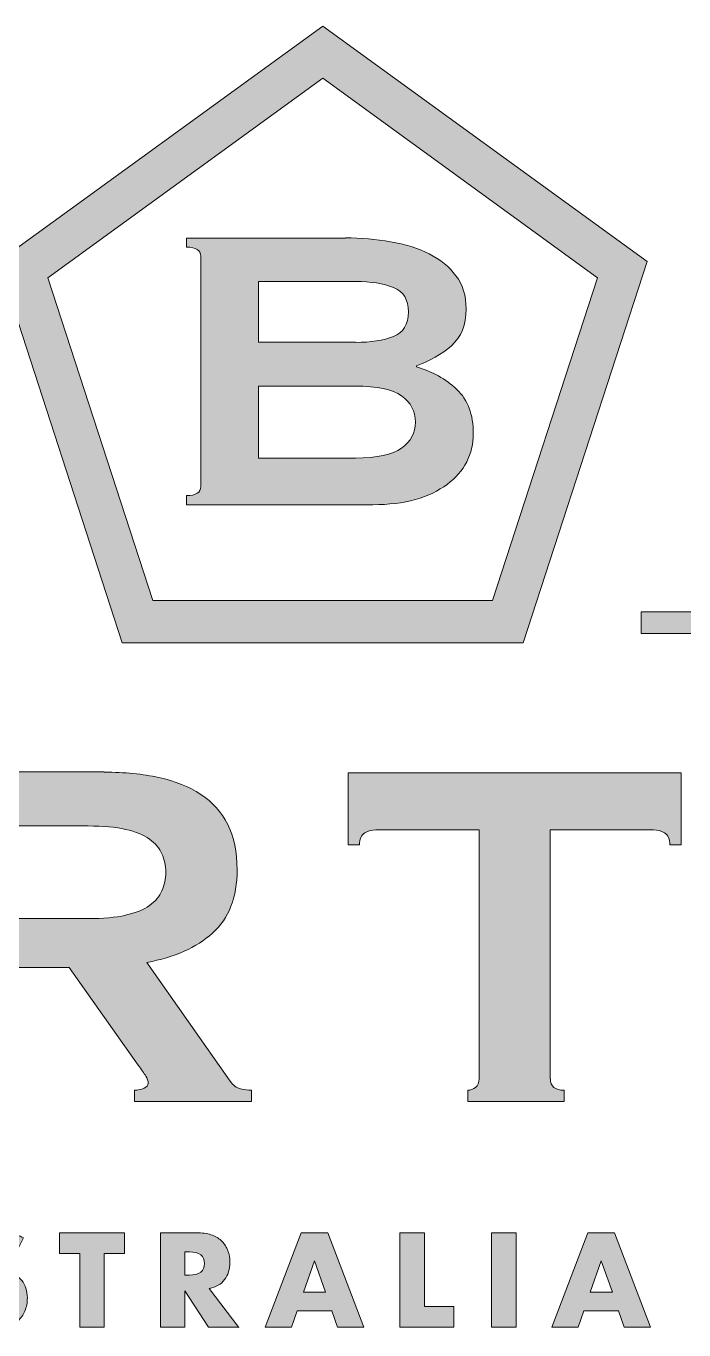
# Model space of a CAD drawing. Header units: millimetres. Extents: x 2 to 122, y 2 to 59.
# Drawn here: x 48.7 to 77.7, y 1.9 to 59.3 of the extents above; entities that cross this region are included whole.
import ezdxf

# ---------------------------------------------------------------- set-up
doc = ezdxf.new("R2010")
doc.units = ezdxf.units.MM
doc.header["$MEASUREMENT"] = 0
doc.layers.add('Layer 1', color=7, linetype='Continuous', lineweight=0)

# ---------------------------------------------------------------- blocks, each defined once
blk = doc.blocks.new('Block_0')
at = {"layer": 'Layer 1', "true_color": 0x231f20, "transparency": 33554687}
h = blk.add_hatch(color=250, dxfattribs=at)
h.dxf.hatch_style = 2
edge = h.paths.add_edge_path()
edge.add_spline(control_points=[(51.456, 20.045), (52.116, 20.045), (52.67, 20.094), (53.111, 20.197), (53.552, 20.299), (53.901, 20.44), (54.158, 20.623), (54.416, 20.807), (54.599, 21.022), (54.709, 21.273), (54.818, 21.523), (54.875, 21.791), (54.875, 22.087), (54.875, 22.384), (54.822, 22.652), (54.709, 22.899), (54.599, 23.146), (54.416, 23.364), (54.158, 23.548), (53.901, 23.731), (53.552, 23.872), (53.111, 23.975), (52.67, 24.077), (52.119, 24.126), (51.456, 24.126), (51.456, 24.126), (46.687, 24.126), (46.687, 24.126), (46.687, 24.126), (46.687, 20.048), (46.687, 20.048), (46.687, 20.048), (51.456, 20.048), (51.456, 20.048), (51.456, 20.048), (51.456, 20.045), (51.456, 20.045)], knot_values=[0, 0, 0, 0, 1, 1, 1, 2, 2, 2, 3, 3, 3, 4, 4, 4, 5, 5, 5, 6, 6, 6, 7, 7, 7, 8, 8, 8, 9, 9, 9, 10, 10, 10, 11, 11, 11, 12, 12, 12, 12], degree=3, periodic=0)
edge = h.paths.add_edge_path()
edge.add_spline(control_points=[(52.172, 26.494), (53.054, 26.494), (53.855, 26.416), (54.571, 26.261), (55.287, 26.106), (55.901, 25.855), (56.416, 25.516), (56.931, 25.178), (57.326, 24.737), (57.602, 24.194), (57.877, 23.65), (58.014, 22.983), (58.014, 22.197), (58.014, 20.983), (57.654, 20.055), (56.938, 19.413), (56.222, 18.771), (55.259, 18.337), (54.046, 18.119), (54.046, 18.119), (57.711, 12.883), (57.711, 12.883), (57.838, 12.7), (57.99, 12.591), (58.166, 12.552), (58.339, 12.517), (58.501, 12.495), (58.649, 12.495), (58.649, 12.495), (58.649, 11.998), (58.649, 11.998), (58.649, 11.998), (53.495, 11.998), (53.495, 11.998), (53.495, 11.998), (53.495, 12.495), (53.495, 12.495), (53.661, 12.495), (53.802, 12.524), (53.922, 12.577), (54.042, 12.629), (54.102, 12.704), (54.102, 12.799), (54.102, 12.894), (54.067, 12.996), (53.993, 13.116), (53.919, 13.236), (53.809, 13.395), (53.661, 13.6), (53.661, 13.6), (50.631, 17.9), (50.631, 17.9), (50.631, 17.9), (46.69, 17.9), (46.69, 17.9), (46.69, 17.9), (46.69, 12.993), (46.69, 12.993), (46.69, 12.827), (46.75, 12.704), (46.87, 12.622), (46.99, 12.541), (47.205, 12.499), (47.516, 12.499), (47.516, 12.499), (47.516, 12.001), (47.516, 12.001), (47.516, 12.001), (42.746, 12.001), (42.746, 12.001), (42.746, 12.001), (42.746, 12.499), (42.746, 12.499), (43.279, 12.499), (43.547, 12.665), (43.547, 12.996), (43.547, 12.996), (43.547, 25.509), (43.547, 25.509), (43.547, 25.841), (43.279, 26.007), (42.746, 26.007), (42.746, 26.007), (42.746, 26.504), (42.746, 26.504), (42.746, 26.504), (52.172, 26.504), (52.172, 26.504), (52.172, 26.504), (52.172, 26.494), (52.172, 26.494), (52.172, 26.494), (52.172, 26.494), (52.172, 26.494)], knot_values=[0, 0, 0, 0, 1, 1, 1, 2, 2, 2, 3, 3, 3, 4, 4, 4, 5, 5, 5, 6, 6, 6, 7, 7, 7, 8, 8, 8, 9, 9, 9, 10, 10, 10, 11, 11, 11, 12, 12, 12, 13, 13, 13, 14, 14, 14, 15, 15, 15, 16, 16, 16, 17, 17, 17, 18, 18, 18, 19, 19, 19, 20, 20, 20, 21, 21, 21, 22, 22, 22, 23, 23, 23, 24, 24, 24, 25, 25, 25, 26, 26, 26, 27, 27, 27, 28, 28, 28, 29, 29, 29, 30, 30, 30, 31, 31, 31, 31], degree=3, periodic=0)
h = blk.add_hatch(color=250, dxfattribs=at)
h.dxf.hatch_style = 2
edge = h.paths.add_edge_path()
edge.add_spline(control_points=[(71.797, 12.989), (71.797, 12.658), (71.998, 12.492), (72.404, 12.492), (72.404, 12.492), (72.404, 11.994), (72.404, 11.994), (72.404, 11.994), (68.16, 11.994), (68.16, 11.994), (68.16, 11.994), (68.16, 12.492), (68.16, 12.492), (68.287, 12.492), (68.404, 12.534), (68.506, 12.615), (68.605, 12.696), (68.658, 12.823), (68.658, 12.986), (68.658, 12.986), (68.658, 23.954), (68.658, 23.954), (68.658, 23.954), (64.11, 23.954), (64.11, 23.954), (63.944, 23.954), (63.782, 23.908), (63.627, 23.816), (63.472, 23.724), (63.391, 23.548), (63.391, 23.294), (63.391, 23.294), (62.893, 23.294), (62.893, 23.294), (62.893, 23.294), (62.893, 26.472), (62.893, 26.472), (62.893, 26.472), (77.555, 26.472), (77.555, 26.472), (77.555, 26.472), (77.555, 23.294), (77.555, 23.294), (77.555, 23.294), (77.057, 23.294), (77.057, 23.294), (77.057, 23.551), (76.98, 23.724), (76.821, 23.816), (76.666, 23.908), (76.503, 23.954), (76.338, 23.954), (76.338, 23.954), (71.79, 23.954), (71.79, 23.954), (71.79, 23.954), (71.79, 12.986), (71.79, 12.986), (71.79, 12.986), (71.797, 12.986), (71.797, 12.986), (71.797, 12.986), (71.797, 12.989), (71.797, 12.989)], knot_values=[0, 0, 0, 0, 1, 1, 1, 2, 2, 2, 3, 3, 3, 4, 4, 4, 5, 5, 5, 6, 6, 6, 7, 7, 7, 8, 8, 8, 9, 9, 9, 10, 10, 10, 11, 11, 11, 12, 12, 12, 13, 13, 13, 14, 14, 14, 15, 15, 15, 16, 16, 16, 17, 17, 17, 18, 18, 18, 19, 19, 19, 20, 20, 20, 21, 21, 21, 21], degree=3, periodic=0)
at = {"layer": 'Layer 1'}
for points, knots in [([(52.172, 26.494), (53.054, 26.494), (53.855, 26.416), (54.571, 26.261), (55.287, 26.106), (55.901, 25.855), (56.416, 25.516), (56.931, 25.178), (57.326, 24.737), (57.602, 24.194), (57.877, 23.65), (58.014, 22.983), (58.014, 22.197), (58.014, 20.983), (57.654, 20.055), (56.938, 19.413), (56.222, 18.771), (55.259, 18.337), (54.046, 18.119), (54.046, 18.119), (57.711, 12.883), (57.711, 12.883), (57.838, 12.7), (57.99, 12.591), (58.166, 12.552), (58.339, 12.517), (58.501, 12.495), (58.649, 12.495), (58.649, 12.495), (58.649, 11.998), (58.649, 11.998), (58.649, 11.998), (53.495, 11.998), (53.495, 11.998), (53.495, 11.998), (53.495, 12.495), (53.495, 12.495), (53.661, 12.495), (53.802, 12.524), (53.922, 12.577), (54.042, 12.629), (54.102, 12.704), (54.102, 12.799), (54.102, 12.894), (54.067, 12.996), (53.993, 13.116), (53.919, 13.236), (53.809, 13.395), (53.661, 13.6), (53.661, 13.6), (50.631, 17.9), (50.631, 17.9), (50.631, 17.9), (46.69, 17.9), (46.69, 17.9), (46.69, 17.9), (46.69, 12.993), (46.69, 12.993), (46.69, 12.827), (46.75, 12.704), (46.87, 12.622), (46.99, 12.541), (47.205, 12.499), (47.516, 12.499), (47.516, 12.499), (47.516, 12.001), (47.516, 12.001), (47.516, 12.001), (42.746, 12.001), (42.746, 12.001), (42.746, 12.001), (42.746, 12.499), (42.746, 12.499), (43.279, 12.499), (43.547, 12.665), (43.547, 12.996), (43.547, 12.996), (43.547, 25.509), (43.547, 25.509), (43.547, 25.841), (43.279, 26.007), (42.746, 26.007), (42.746, 26.007), (42.746, 26.504), (42.746, 26.504), (42.746, 26.504), (52.172, 26.504), (52.172, 26.504), (52.172, 26.504), (52.172, 26.494), (52.172, 26.494), (52.172, 26.494), (52.172, 26.494), (52.172, 26.494)], [0, 0, 0, 0, 1, 1, 1, 2, 2, 2, 3, 3, 3, 4, 4, 4, 5, 5, 5, 6, 6, 6, 7, 7, 7, 8, 8, 8, 9, 9, 9, 10, 10, 10, 11, 11, 11, 12, 12, 12, 13, 13, 13, 14, 14, 14, 15, 15, 15, 16, 16, 16, 17, 17, 17, 18, 18, 18, 19, 19, 19, 20, 20, 20, 21, 21, 21, 22, 22, 22, 23, 23, 23, 24, 24, 24, 25, 25, 25, 26, 26, 26, 27, 27, 27, 28, 28, 28, 29, 29, 29, 30, 30, 30, 31, 31, 31, 31]), ([(71.797, 12.989), (71.797, 12.658), (71.998, 12.492), (72.404, 12.492), (72.404, 12.492), (72.404, 11.994), (72.404, 11.994), (72.404, 11.994), (68.16, 11.994), (68.16, 11.994), (68.16, 11.994), (68.16, 12.492), (68.16, 12.492), (68.287, 12.492), (68.404, 12.534), (68.506, 12.615), (68.605, 12.696), (68.658, 12.823), (68.658, 12.986), (68.658, 12.986), (68.658, 23.954), (68.658, 23.954), (68.658, 23.954), (64.11, 23.954), (64.11, 23.954), (63.944, 23.954), (63.782, 23.908), (63.627, 23.816), (63.472, 23.724), (63.391, 23.548), (63.391, 23.294), (63.391, 23.294), (62.893, 23.294), (62.893, 23.294), (62.893, 23.294), (62.893, 26.472), (62.893, 26.472), (62.893, 26.472), (77.555, 26.472), (77.555, 26.472), (77.555, 26.472), (77.555, 23.294), (77.555, 23.294), (77.555, 23.294), (77.057, 23.294), (77.057, 23.294), (77.057, 23.551), (76.98, 23.724), (76.821, 23.816), (76.666, 23.908), (76.503, 23.954), (76.338, 23.954), (76.338, 23.954), (71.79, 23.954), (71.79, 23.954), (71.79, 23.954), (71.79, 12.986), (71.79, 12.986), (71.79, 12.986), (71.797, 12.986), (71.797, 12.986), (71.797, 12.986), (71.797, 12.989), (71.797, 12.989)], [0, 0, 0, 0, 1, 1, 1, 2, 2, 2, 3, 3, 3, 4, 4, 4, 5, 5, 5, 6, 6, 6, 7, 7, 7, 8, 8, 8, 9, 9, 9, 10, 10, 10, 11, 11, 11, 12, 12, 12, 13, 13, 13, 14, 14, 14, 15, 15, 15, 16, 16, 16, 17, 17, 17, 18, 18, 18, 19, 19, 19, 20, 20, 20, 21, 21, 21, 21]), ([(51.456, 20.045), (52.116, 20.045), (52.67, 20.094), (53.111, 20.197), (53.552, 20.299), (53.901, 20.44), (54.158, 20.623), (54.416, 20.807), (54.599, 21.022), (54.709, 21.273), (54.818, 21.523), (54.875, 21.791), (54.875, 22.087), (54.875, 22.384), (54.822, 22.652), (54.709, 22.899), (54.599, 23.146), (54.416, 23.364), (54.158, 23.548), (53.901, 23.731), (53.552, 23.872), (53.111, 23.975), (52.67, 24.077), (52.119, 24.126), (51.456, 24.126), (51.456, 24.126), (46.687, 24.126), (46.687, 24.126), (46.687, 24.126), (46.687, 20.048), (46.687, 20.048), (46.687, 20.048), (51.456, 20.048), (51.456, 20.048), (51.456, 20.048), (51.456, 20.045), (51.456, 20.045)], [0, 0, 0, 0, 1, 1, 1, 2, 2, 2, 3, 3, 3, 4, 4, 4, 5, 5, 5, 6, 6, 6, 7, 7, 7, 8, 8, 8, 9, 9, 9, 10, 10, 10, 11, 11, 11, 12, 12, 12, 12])]:
    blk.add_open_spline(points, degree=3, knots=knots, dxfattribs=at)
blk = doc.blocks.new('Block_1')
at = {"layer": 'Layer 1', "true_color": 0x231f20, "transparency": 33554687}
h = blk.add_hatch(color=250, dxfattribs=at)
h.dxf.hatch_style = 2
edge = h.paths.add_edge_path()
edge.add_spline(control_points=[(48.182, 5.144), (48.066, 5.239), (47.946, 5.309), (47.83, 5.355), (47.713, 5.401), (47.597, 5.426), (47.487, 5.426), (47.346, 5.426), (47.233, 5.394), (47.145, 5.327), (47.057, 5.26), (47.011, 5.175), (47.011, 5.069), (47.011, 4.995), (47.032, 4.935), (47.078, 4.886), (47.121, 4.837), (47.18, 4.798), (47.251, 4.763), (47.322, 4.727), (47.403, 4.695), (47.494, 4.671), (47.586, 4.646), (47.674, 4.618), (47.763, 4.59), (48.115, 4.473), (48.373, 4.314), (48.539, 4.117), (48.701, 3.919), (48.786, 3.665), (48.786, 3.348), (48.786, 3.136), (48.75, 2.942), (48.676, 2.769), (48.606, 2.596), (48.5, 2.448), (48.362, 2.325), (48.225, 2.201), (48.055, 2.106), (47.854, 2.039), (47.653, 1.972), (47.427, 1.937), (47.173, 1.937), (46.648, 1.937), (46.161, 2.092), (45.713, 2.406), (45.713, 2.406), (46.175, 3.277), (46.175, 3.277), (46.337, 3.133), (46.496, 3.027), (46.655, 2.956), (46.814, 2.886), (46.969, 2.85), (47.124, 2.85), (47.3, 2.85), (47.431, 2.889), (47.519, 2.97), (47.604, 3.052), (47.65, 3.143), (47.65, 3.246), (47.65, 3.309), (47.639, 3.362), (47.618, 3.408), (47.597, 3.454), (47.558, 3.496), (47.509, 3.535), (47.459, 3.574), (47.389, 3.609), (47.307, 3.644), (47.226, 3.679), (47.124, 3.715), (47.008, 3.754), (46.867, 3.796), (46.732, 3.845), (46.598, 3.898), (46.464, 3.951), (46.344, 4.022), (46.239, 4.11), (46.133, 4.198), (46.048, 4.307), (45.985, 4.445), (45.921, 4.579), (45.889, 4.748), (45.889, 4.953), (45.889, 5.158), (45.925, 5.345), (45.992, 5.514), (46.059, 5.683), (46.154, 5.824), (46.277, 5.944), (46.401, 6.064), (46.553, 6.156), (46.729, 6.223), (46.909, 6.29), (47.106, 6.322), (47.329, 6.322), (47.533, 6.322), (47.748, 6.294), (47.974, 6.237), (48.2, 6.181), (48.415, 6.096), (48.62, 5.987), (48.62, 5.987), (48.189, 5.144), (48.189, 5.144), (48.189, 5.144), (48.182, 5.144), (48.182, 5.144), (48.182, 5.144), (48.182, 5.144), (48.182, 5.144)], knot_values=[0, 0, 0, 0, 1, 1, 1, 2, 2, 2, 3, 3, 3, 4, 4, 4, 5, 5, 5, 6, 6, 6, 7, 7, 7, 8, 8, 8, 9, 9, 9, 10, 10, 10, 11, 11, 11, 12, 12, 12, 13, 13, 13, 14, 14, 14, 15, 15, 15, 16, 16, 16, 17, 17, 17, 18, 18, 18, 19, 19, 19, 20, 20, 20, 21, 21, 21, 22, 22, 22, 23, 23, 23, 24, 24, 24, 25, 25, 25, 26, 26, 26, 27, 27, 27, 28, 28, 28, 29, 29, 29, 30, 30, 30, 31, 31, 31, 32, 32, 32, 33, 33, 33, 34, 34, 34, 35, 35, 35, 36, 36, 36, 37, 37, 37, 37], degree=3, periodic=0)
h = blk.add_hatch(color=250, dxfattribs=at)
h.dxf.hatch_style = 2
edge = h.paths.add_edge_path()
edge.add_spline(control_points=[(52.169, 5.295), (52.169, 5.295), (52.169, 2.053), (52.169, 2.053), (52.169, 2.053), (51.089, 2.053), (51.089, 2.053), (51.089, 2.053), (51.089, 5.295), (51.089, 5.295), (51.089, 5.295), (50.2, 5.295), (50.2, 5.295), (50.2, 5.295), (50.2, 6.209), (50.2, 6.209), (50.2, 6.209), (53.054, 6.209), (53.054, 6.209), (53.054, 6.209), (53.054, 5.295), (53.054, 5.295), (53.054, 5.295), (52.165, 5.295), (52.165, 5.295), (52.165, 5.295), (52.169, 5.295), (52.169, 5.295), (52.169, 5.295), (52.169, 5.295), (52.169, 5.295)], knot_values=[0, 0, 0, 0, 1, 1, 1, 2, 2, 2, 3, 3, 3, 4, 4, 4, 5, 5, 5, 6, 6, 6, 7, 7, 7, 8, 8, 8, 9, 9, 9, 10, 10, 10, 10], degree=3, periodic=0)
h = blk.add_hatch(color=250, dxfattribs=at)
h.dxf.hatch_style = 2
edge = h.paths.add_edge_path()
edge.add_spline(control_points=[(55.718, 4.35), (55.718, 4.35), (55.922, 4.35), (55.922, 4.35), (56.134, 4.35), (56.3, 4.392), (56.413, 4.48), (56.526, 4.568), (56.582, 4.695), (56.582, 4.861), (56.582, 5.027), (56.526, 5.154), (56.413, 5.242), (56.3, 5.33), (56.134, 5.376), (55.922, 5.376), (55.922, 5.376), (55.718, 5.376), (55.718, 5.376), (55.718, 5.376), (55.718, 4.35), (55.718, 4.35)], knot_values=[0, 0, 0, 0, 1, 1, 1, 2, 2, 2, 3, 3, 3, 4, 4, 4, 5, 5, 5, 6, 6, 6, 7, 7, 7, 7], degree=3, periodic=0)
edge = h.paths.add_edge_path()
edge.add_spline(control_points=[(58.092, 2.053), (58.092, 2.053), (56.748, 2.053), (56.748, 2.053), (56.748, 2.053), (55.718, 3.651), (55.718, 3.651), (55.718, 3.651), (55.718, 2.053), (55.718, 2.053), (55.718, 2.053), (54.638, 2.053), (54.638, 2.053), (54.638, 2.053), (54.638, 6.209), (54.638, 6.209), (54.638, 6.209), (56.321, 6.209), (56.321, 6.209), (56.554, 6.209), (56.755, 6.174), (56.928, 6.107), (57.101, 6.04), (57.242, 5.944), (57.355, 5.828), (57.468, 5.711), (57.552, 5.574), (57.609, 5.419), (57.665, 5.263), (57.693, 5.098), (57.693, 4.921), (57.693, 4.604), (57.616, 4.35), (57.464, 4.152), (57.312, 3.955), (57.087, 3.824), (56.79, 3.754), (56.79, 3.754), (58.095, 2.05), (58.095, 2.05), (58.095, 2.05), (58.092, 2.05), (58.092, 2.05), (58.092, 2.05), (58.092, 2.053), (58.092, 2.053)], knot_values=[0, 0, 0, 0, 1, 1, 1, 2, 2, 2, 3, 3, 3, 4, 4, 4, 5, 5, 5, 6, 6, 6, 7, 7, 7, 8, 8, 8, 9, 9, 9, 10, 10, 10, 11, 11, 11, 12, 12, 12, 13, 13, 13, 14, 14, 14, 15, 15, 15, 15], degree=3, periodic=0)
h = blk.add_hatch(color=250, dxfattribs=at)
h.dxf.hatch_style = 2
edge = h.paths.add_edge_path()
edge.add_spline(control_points=[(61.909, 3.595), (61.909, 3.595), (61.422, 4.978), (61.422, 4.978), (61.422, 4.978), (60.935, 3.595), (60.935, 3.595), (60.935, 3.595), (61.909, 3.595), (61.909, 3.595), (61.909, 3.595), (61.909, 3.595), (61.909, 3.595)], knot_values=[0, 0, 0, 0, 1, 1, 1, 2, 2, 2, 3, 3, 3, 4, 4, 4, 4], degree=3, periodic=0)
edge = h.paths.add_edge_path()
edge.add_spline(control_points=[(62.195, 2.776), (62.195, 2.776), (60.65, 2.776), (60.65, 2.776), (60.65, 2.776), (60.403, 2.053), (60.403, 2.053), (60.403, 2.053), (59.249, 2.053), (59.249, 2.053), (59.249, 2.053), (60.829, 6.209), (60.829, 6.209), (60.829, 6.209), (62.008, 6.209), (62.008, 6.209), (62.008, 6.209), (63.588, 2.053), (63.588, 2.053), (63.588, 2.053), (62.435, 2.053), (62.435, 2.053), (62.435, 2.053), (62.188, 2.776), (62.188, 2.776), (62.188, 2.776), (62.195, 2.776), (62.195, 2.776), (62.195, 2.776), (62.195, 2.776), (62.195, 2.776)], knot_values=[0, 0, 0, 0, 1, 1, 1, 2, 2, 2, 3, 3, 3, 4, 4, 4, 5, 5, 5, 6, 6, 6, 7, 7, 7, 8, 8, 8, 9, 9, 9, 10, 10, 10, 10], degree=3, periodic=0)
h = blk.add_hatch(color=250, dxfattribs=at)
h.dxf.hatch_style = 2
edge = h.paths.add_edge_path()
edge.add_spline(control_points=[(66.252, 6.209), (66.252, 6.209), (66.252, 2.967), (66.252, 2.967), (66.252, 2.967), (67.546, 2.967), (67.546, 2.967), (67.546, 2.967), (67.546, 2.053), (67.546, 2.053), (67.546, 2.053), (65.172, 2.053), (65.172, 2.053), (65.172, 2.053), (65.172, 6.209), (65.172, 6.209), (65.172, 6.209), (66.252, 6.209), (66.252, 6.209)], knot_values=[0, 0, 0, 0, 1, 1, 1, 2, 2, 2, 3, 3, 3, 4, 4, 4, 5, 5, 5, 6, 6, 6, 6], degree=3, periodic=0)
h = blk.add_hatch(color=250, dxfattribs=at)
h.dxf.hatch_style = 2
edge = h.paths.add_edge_path()
edge.add_spline(control_points=[(70.287, 6.209), (70.287, 6.209), (70.287, 2.053), (70.287, 2.053), (70.287, 2.053), (69.208, 2.053), (69.208, 2.053), (69.208, 2.053), (69.208, 6.209), (69.208, 6.209), (69.208, 6.209), (70.287, 6.209), (70.287, 6.209)], knot_values=[0, 0, 0, 0, 1, 1, 1, 2, 2, 2, 3, 3, 3, 4, 4, 4, 4], degree=3, periodic=0)
h = blk.add_hatch(color=250, dxfattribs=at)
h.dxf.hatch_style = 2
edge = h.paths.add_edge_path()
edge.add_spline(control_points=[(74.521, 3.595), (74.521, 3.595), (74.034, 4.978), (74.034, 4.978), (74.034, 4.978), (73.547, 3.595), (73.547, 3.595), (73.547, 3.595), (74.521, 3.595), (74.521, 3.595), (74.521, 3.595), (74.521, 3.595), (74.521, 3.595)], knot_values=[0, 0, 0, 0, 1, 1, 1, 2, 2, 2, 3, 3, 3, 4, 4, 4, 4], degree=3, periodic=0)
edge = h.paths.add_edge_path()
edge.add_spline(control_points=[(74.807, 2.776), (74.807, 2.776), (73.261, 2.776), (73.261, 2.776), (73.261, 2.776), (73.014, 2.053), (73.014, 2.053), (73.014, 2.053), (71.861, 2.053), (71.861, 2.053), (71.861, 2.053), (73.441, 6.209), (73.441, 6.209), (73.441, 6.209), (74.62, 6.209), (74.62, 6.209), (74.62, 6.209), (76.2, 2.053), (76.2, 2.053), (76.2, 2.053), (75.046, 2.053), (75.046, 2.053), (75.046, 2.053), (74.799, 2.776), (74.799, 2.776), (74.799, 2.776), (74.807, 2.776), (74.807, 2.776), (74.807, 2.776), (74.807, 2.776), (74.807, 2.776)], knot_values=[0, 0, 0, 0, 1, 1, 1, 2, 2, 2, 3, 3, 3, 4, 4, 4, 5, 5, 5, 6, 6, 6, 7, 7, 7, 8, 8, 8, 9, 9, 9, 10, 10, 10, 10], degree=3, periodic=0)
at = {"layer": 'Layer 1'}
for points, knots in [([(48.182, 5.144), (48.066, 5.239), (47.946, 5.309), (47.83, 5.355), (47.713, 5.401), (47.597, 5.426), (47.487, 5.426), (47.346, 5.426), (47.233, 5.394), (47.145, 5.327), (47.057, 5.26), (47.011, 5.175), (47.011, 5.069), (47.011, 4.995), (47.032, 4.935), (47.078, 4.886), (47.121, 4.837), (47.18, 4.798), (47.251, 4.763), (47.322, 4.727), (47.403, 4.695), (47.494, 4.671), (47.586, 4.646), (47.674, 4.618), (47.763, 4.59), (48.115, 4.473), (48.373, 4.314), (48.539, 4.117), (48.701, 3.919), (48.786, 3.665), (48.786, 3.348), (48.786, 3.136), (48.75, 2.942), (48.676, 2.769), (48.606, 2.596), (48.5, 2.448), (48.362, 2.325), (48.225, 2.201), (48.055, 2.106), (47.854, 2.039), (47.653, 1.972), (47.427, 1.937), (47.173, 1.937), (46.648, 1.937), (46.161, 2.092), (45.713, 2.406), (45.713, 2.406), (46.175, 3.277), (46.175, 3.277), (46.337, 3.133), (46.496, 3.027), (46.655, 2.956), (46.814, 2.886), (46.969, 2.85), (47.124, 2.85), (47.3, 2.85), (47.431, 2.889), (47.519, 2.97), (47.604, 3.052), (47.65, 3.143), (47.65, 3.246), (47.65, 3.309), (47.639, 3.362), (47.618, 3.408), (47.597, 3.454), (47.558, 3.496), (47.509, 3.535), (47.459, 3.574), (47.389, 3.609), (47.307, 3.644), (47.226, 3.679), (47.124, 3.715), (47.008, 3.754), (46.867, 3.796), (46.732, 3.845), (46.598, 3.898), (46.464, 3.951), (46.344, 4.022), (46.239, 4.11), (46.133, 4.198), (46.048, 4.307), (45.985, 4.445), (45.921, 4.579), (45.889, 4.748), (45.889, 4.953), (45.889, 5.158), (45.925, 5.345), (45.992, 5.514), (46.059, 5.683), (46.154, 5.824), (46.277, 5.944), (46.401, 6.064), (46.553, 6.156), (46.729, 6.223), (46.909, 6.29), (47.106, 6.322), (47.329, 6.322), (47.533, 6.322), (47.748, 6.294), (47.974, 6.237), (48.2, 6.181), (48.415, 6.096), (48.62, 5.987), (48.62, 5.987), (48.189, 5.144), (48.189, 5.144), (48.189, 5.144), (48.182, 5.144), (48.182, 5.144), (48.182, 5.144), (48.182, 5.144), (48.182, 5.144)], [0, 0, 0, 0, 1, 1, 1, 2, 2, 2, 3, 3, 3, 4, 4, 4, 5, 5, 5, 6, 6, 6, 7, 7, 7, 8, 8, 8, 9, 9, 9, 10, 10, 10, 11, 11, 11, 12, 12, 12, 13, 13, 13, 14, 14, 14, 15, 15, 15, 16, 16, 16, 17, 17, 17, 18, 18, 18, 19, 19, 19, 20, 20, 20, 21, 21, 21, 22, 22, 22, 23, 23, 23, 24, 24, 24, 25, 25, 25, 26, 26, 26, 27, 27, 27, 28, 28, 28, 29, 29, 29, 30, 30, 30, 31, 31, 31, 32, 32, 32, 33, 33, 33, 34, 34, 34, 35, 35, 35, 36, 36, 36, 37, 37, 37, 37]), ([(52.169, 5.295), (52.169, 5.295), (52.169, 2.053), (52.169, 2.053), (52.169, 2.053), (51.089, 2.053), (51.089, 2.053), (51.089, 2.053), (51.089, 5.295), (51.089, 5.295), (51.089, 5.295), (50.2, 5.295), (50.2, 5.295), (50.2, 5.295), (50.2, 6.209), (50.2, 6.209), (50.2, 6.209), (53.054, 6.209), (53.054, 6.209), (53.054, 6.209), (53.054, 5.295), (53.054, 5.295), (53.054, 5.295), (52.165, 5.295), (52.165, 5.295), (52.165, 5.295), (52.169, 5.295), (52.169, 5.295), (52.169, 5.295), (52.169, 5.295), (52.169, 5.295)], [0, 0, 0, 0, 1, 1, 1, 2, 2, 2, 3, 3, 3, 4, 4, 4, 5, 5, 5, 6, 6, 6, 7, 7, 7, 8, 8, 8, 9, 9, 9, 10, 10, 10, 10]), ([(58.092, 2.053), (58.092, 2.053), (56.748, 2.053), (56.748, 2.053), (56.748, 2.053), (55.718, 3.651), (55.718, 3.651), (55.718, 3.651), (55.718, 2.053), (55.718, 2.053), (55.718, 2.053), (54.638, 2.053), (54.638, 2.053), (54.638, 2.053), (54.638, 6.209), (54.638, 6.209), (54.638, 6.209), (56.321, 6.209), (56.321, 6.209), (56.554, 6.209), (56.755, 6.174), (56.928, 6.107), (57.101, 6.04), (57.242, 5.944), (57.355, 5.828), (57.468, 5.711), (57.552, 5.574), (57.609, 5.419), (57.665, 5.263), (57.693, 5.098), (57.693, 4.921), (57.693, 4.604), (57.616, 4.35), (57.464, 4.152), (57.312, 3.955), (57.087, 3.824), (56.79, 3.754), (56.79, 3.754), (58.095, 2.05), (58.095, 2.05), (58.095, 2.05), (58.092, 2.05), (58.092, 2.05), (58.092, 2.05), (58.092, 2.053), (58.092, 2.053)], [0, 0, 0, 0, 1, 1, 1, 2, 2, 2, 3, 3, 3, 4, 4, 4, 5, 5, 5, 6, 6, 6, 7, 7, 7, 8, 8, 8, 9, 9, 9, 10, 10, 10, 11, 11, 11, 12, 12, 12, 13, 13, 13, 14, 14, 14, 15, 15, 15, 15]), ([(62.195, 2.776), (62.195, 2.776), (60.65, 2.776), (60.65, 2.776), (60.65, 2.776), (60.403, 2.053), (60.403, 2.053), (60.403, 2.053), (59.249, 2.053), (59.249, 2.053), (59.249, 2.053), (60.829, 6.209), (60.829, 6.209), (60.829, 6.209), (62.008, 6.209), (62.008, 6.209), (62.008, 6.209), (63.588, 2.053), (63.588, 2.053), (63.588, 2.053), (62.435, 2.053), (62.435, 2.053), (62.435, 2.053), (62.188, 2.776), (62.188, 2.776), (62.188, 2.776), (62.195, 2.776), (62.195, 2.776), (62.195, 2.776), (62.195, 2.776), (62.195, 2.776)], [0, 0, 0, 0, 1, 1, 1, 2, 2, 2, 3, 3, 3, 4, 4, 4, 5, 5, 5, 6, 6, 6, 7, 7, 7, 8, 8, 8, 9, 9, 9, 10, 10, 10, 10]), ([(66.252, 6.209), (66.252, 6.209), (66.252, 2.967), (66.252, 2.967), (66.252, 2.967), (67.546, 2.967), (67.546, 2.967), (67.546, 2.967), (67.546, 2.053), (67.546, 2.053), (67.546, 2.053), (65.172, 2.053), (65.172, 2.053), (65.172, 2.053), (65.172, 6.209), (65.172, 6.209), (65.172, 6.209), (66.252, 6.209), (66.252, 6.209)], [0, 0, 0, 0, 1, 1, 1, 2, 2, 2, 3, 3, 3, 4, 4, 4, 5, 5, 5, 6, 6, 6, 6]), ([(70.287, 6.209), (70.287, 6.209), (70.287, 2.053), (70.287, 2.053), (70.287, 2.053), (69.208, 2.053), (69.208, 2.053), (69.208, 2.053), (69.208, 6.209), (69.208, 6.209), (69.208, 6.209), (70.287, 6.209), (70.287, 6.209)], [0, 0, 0, 0, 1, 1, 1, 2, 2, 2, 3, 3, 3, 4, 4, 4, 4]), ([(74.807, 2.776), (74.807, 2.776), (73.261, 2.776), (73.261, 2.776), (73.261, 2.776), (73.014, 2.053), (73.014, 2.053), (73.014, 2.053), (71.861, 2.053), (71.861, 2.053), (71.861, 2.053), (73.441, 6.209), (73.441, 6.209), (73.441, 6.209), (74.62, 6.209), (74.62, 6.209), (74.62, 6.209), (76.2, 2.053), (76.2, 2.053), (76.2, 2.053), (75.046, 2.053), (75.046, 2.053), (75.046, 2.053), (74.799, 2.776), (74.799, 2.776), (74.799, 2.776), (74.807, 2.776), (74.807, 2.776), (74.807, 2.776), (74.807, 2.776), (74.807, 2.776)], [0, 0, 0, 0, 1, 1, 1, 2, 2, 2, 3, 3, 3, 4, 4, 4, 5, 5, 5, 6, 6, 6, 7, 7, 7, 8, 8, 8, 9, 9, 9, 10, 10, 10, 10]), ([(55.718, 4.35), (55.718, 4.35), (55.922, 4.35), (55.922, 4.35), (56.134, 4.35), (56.3, 4.392), (56.413, 4.48), (56.526, 4.568), (56.582, 4.695), (56.582, 4.861), (56.582, 5.027), (56.526, 5.154), (56.413, 5.242), (56.3, 5.33), (56.134, 5.376), (55.922, 5.376), (55.922, 5.376), (55.718, 5.376), (55.718, 5.376), (55.718, 5.376), (55.718, 4.35), (55.718, 4.35)], [0, 0, 0, 0, 1, 1, 1, 2, 2, 2, 3, 3, 3, 4, 4, 4, 5, 5, 5, 6, 6, 6, 7, 7, 7, 7]), ([(61.909, 3.595), (61.909, 3.595), (61.422, 4.978), (61.422, 4.978), (61.422, 4.978), (60.935, 3.595), (60.935, 3.595), (60.935, 3.595), (61.909, 3.595), (61.909, 3.595), (61.909, 3.595), (61.909, 3.595), (61.909, 3.595)], [0, 0, 0, 0, 1, 1, 1, 2, 2, 2, 3, 3, 3, 4, 4, 4, 4]), ([(74.521, 3.595), (74.521, 3.595), (74.034, 4.978), (74.034, 4.978), (74.034, 4.978), (73.547, 3.595), (73.547, 3.595), (73.547, 3.595), (74.521, 3.595), (74.521, 3.595), (74.521, 3.595), (74.521, 3.595), (74.521, 3.595)], [0, 0, 0, 0, 1, 1, 1, 2, 2, 2, 3, 3, 3, 4, 4, 4, 4])]:
    blk.add_open_spline(points, degree=3, knots=knots, dxfattribs=at)

msp = doc.modelspace()

# ---------------------------------------------------------------- hatches: boundary and pattern name
at = {"layer": 'Layer 1', "true_color": 0x231f20, "transparency": 33554687}
h = msp.add_hatch(color=250, dxfattribs=at)
h.dxf.hatch_style = 2
edge = h.paths.add_edge_path()
edge.add_spline(control_points=[(54.303, 34.05), (54.303, 34.05), (69.25, 34.05), (69.25, 34.05), (69.25, 34.05), (73.868, 48.264), (73.868, 48.264), (73.868, 48.264), (61.778, 57.048), (61.778, 57.048), (61.778, 57.048), (49.689, 48.264), (49.689, 48.264), (49.689, 48.264), (54.307, 34.05), (54.307, 34.05), (54.307, 34.05), (54.303, 34.05), (54.303, 34.05)], knot_values=[0, 0, 0, 0, 1, 1, 1, 2, 2, 2, 3, 3, 3, 4, 4, 4, 5, 5, 5, 6, 6, 6, 6], degree=3, periodic=0)
edge = h.paths.add_edge_path()
edge.add_spline(control_points=[(70.601, 32.191), (70.601, 32.191), (52.952, 32.191), (52.952, 32.191), (52.952, 32.191), (47.502, 48.973), (47.502, 48.973), (47.502, 48.973), (61.778, 59.344), (61.778, 59.344), (61.778, 59.344), (76.055, 48.973), (76.055, 48.973), (76.055, 48.973), (70.605, 32.191), (70.605, 32.191), (70.605, 32.191), (70.601, 32.191), (70.601, 32.191)], knot_values=[0, 0, 0, 0, 1, 1, 1, 2, 2, 2, 3, 3, 3, 4, 4, 4, 5, 5, 5, 6, 6, 6, 6], degree=3, periodic=0)
h = msp.add_hatch(color=250, dxfattribs=at)
h.dxf.hatch_style = 2
edge = h.paths.add_edge_path()
edge.add_spline(control_points=[(63.225, 40.326), (64.163, 40.326), (64.837, 40.471), (65.246, 40.76), (65.655, 41.049), (65.86, 41.434), (65.86, 41.91), (65.86, 42.386), (65.655, 42.771), (65.246, 43.06), (64.837, 43.349), (64.163, 43.494), (63.225, 43.494), (63.225, 43.494), (58.96, 43.494), (58.96, 43.494), (58.96, 43.494), (58.96, 40.323), (58.96, 40.323), (58.96, 40.323), (63.225, 40.323), (63.225, 40.323), (63.225, 40.323), (63.225, 40.326), (63.225, 40.326)], knot_values=[0, 0, 0, 0, 1, 1, 1, 2, 2, 2, 3, 3, 3, 4, 4, 4, 5, 5, 5, 6, 6, 6, 7, 7, 7, 8, 8, 8, 8], degree=3, periodic=0)
edge = h.paths.add_edge_path()
edge.add_spline(control_points=[(63.225, 45.417), (63.895, 45.417), (64.449, 45.501), (64.89, 45.674), (65.327, 45.847), (65.55, 46.207), (65.55, 46.757), (65.55, 47.308), (65.331, 47.667), (64.89, 47.84), (64.449, 48.01), (63.895, 48.098), (63.225, 48.098), (63.225, 48.098), (58.96, 48.098), (58.96, 48.098), (58.96, 48.098), (58.96, 45.42), (58.96, 45.42), (58.96, 45.42), (63.225, 45.42), (63.225, 45.42), (63.225, 45.42), (63.225, 45.417), (63.225, 45.417)], knot_values=[0, 0, 0, 0, 1, 1, 1, 2, 2, 2, 3, 3, 3, 4, 4, 4, 5, 5, 5, 6, 6, 6, 7, 7, 7, 8, 8, 8, 8], degree=3, periodic=0)
edge = h.paths.add_edge_path()
edge.add_spline(control_points=[(62.777, 50.017), (63.461, 50.017), (64.124, 49.96), (64.763, 49.851), (65.401, 49.738), (65.969, 49.562), (66.46, 49.315), (66.95, 49.068), (67.345, 48.75), (67.642, 48.355), (67.938, 47.96), (68.09, 47.473), (68.09, 46.891), (68.09, 46.193), (67.874, 45.653), (67.444, 45.272), (67.01, 44.891), (66.499, 44.598), (65.902, 44.39), (65.902, 44.39), (65.902, 44.344), (65.902, 44.344), (66.601, 44.136), (67.194, 43.804), (67.677, 43.349), (68.16, 42.894), (68.404, 42.245), (68.404, 41.395), (68.404, 40.947), (68.305, 40.534), (68.114, 40.157), (67.92, 39.776), (67.635, 39.448), (67.254, 39.162), (66.873, 38.88), (66.41, 38.661), (65.857, 38.502), (65.306, 38.347), (64.682, 38.269), (63.983, 38.269), (63.983, 38.269), (55.788, 38.269), (55.788, 38.269), (55.788, 38.269), (55.788, 38.672), (55.788, 38.672), (56.205, 38.672), (56.413, 38.806), (56.413, 39.074), (56.413, 39.074), (56.413, 49.209), (56.413, 49.209), (56.413, 49.477), (56.205, 49.611), (55.788, 49.611), (55.788, 49.611), (55.788, 50.013), (55.788, 50.013), (55.788, 50.013), (62.777, 50.013), (62.777, 50.013), (62.777, 50.013), (62.777, 50.017), (62.777, 50.017)], knot_values=[0, 0, 0, 0, 1, 1, 1, 2, 2, 2, 3, 3, 3, 4, 4, 4, 5, 5, 5, 6, 6, 6, 7, 7, 7, 8, 8, 8, 9, 9, 9, 10, 10, 10, 11, 11, 11, 12, 12, 12, 13, 13, 13, 14, 14, 14, 15, 15, 15, 16, 16, 16, 17, 17, 17, 18, 18, 18, 19, 19, 19, 20, 20, 20, 21, 21, 21, 21], degree=3, periodic=0)
h = msp.add_hatch(color=250, dxfattribs=at)
h.dxf.hatch_style = 2
h.paths.add_polyline_path([(75.787, 33.553), (107.428, 33.553), (107.428, 32.593), (75.787, 32.593)])

# ---------------------------------------------------------------- linework, layer by layer
at = {"layer": 'Layer 1'}
msp.add_lwpolyline([(75.787, 33.553), (107.428, 33.553), (107.428, 32.593), (75.787, 32.593)], close=True, dxfattribs=at)
for points, knots in [([(70.601, 32.191), (70.601, 32.191), (52.952, 32.191), (52.952, 32.191), (52.952, 32.191), (47.502, 48.973), (47.502, 48.973), (47.502, 48.973), (61.778, 59.344), (61.778, 59.344), (61.778, 59.344), (76.055, 48.973), (76.055, 48.973), (76.055, 48.973), (70.605, 32.191), (70.605, 32.191), (70.605, 32.191), (70.601, 32.191), (70.601, 32.191)], [0, 0, 0, 0, 1, 1, 1, 2, 2, 2, 3, 3, 3, 4, 4, 4, 5, 5, 5, 6, 6, 6, 6]), ([(54.303, 34.05), (54.303, 34.05), (69.25, 34.05), (69.25, 34.05), (69.25, 34.05), (73.868, 48.264), (73.868, 48.264), (73.868, 48.264), (61.778, 57.048), (61.778, 57.048), (61.778, 57.048), (49.689, 48.264), (49.689, 48.264), (49.689, 48.264), (54.307, 34.05), (54.307, 34.05), (54.307, 34.05), (54.303, 34.05), (54.303, 34.05)], [0, 0, 0, 0, 1, 1, 1, 2, 2, 2, 3, 3, 3, 4, 4, 4, 5, 5, 5, 6, 6, 6, 6]), ([(62.777, 50.017), (63.461, 50.017), (64.124, 49.96), (64.763, 49.851), (65.401, 49.738), (65.969, 49.562), (66.46, 49.315), (66.95, 49.068), (67.345, 48.75), (67.642, 48.355), (67.938, 47.96), (68.09, 47.473), (68.09, 46.891), (68.09, 46.193), (67.874, 45.653), (67.444, 45.272), (67.01, 44.891), (66.499, 44.598), (65.902, 44.39), (65.902, 44.39), (65.902, 44.344), (65.902, 44.344), (66.601, 44.136), (67.194, 43.804), (67.677, 43.349), (68.16, 42.894), (68.404, 42.245), (68.404, 41.395), (68.404, 40.947), (68.305, 40.534), (68.114, 40.157), (67.92, 39.776), (67.635, 39.448), (67.254, 39.162), (66.873, 38.88), (66.41, 38.661), (65.857, 38.502), (65.306, 38.347), (64.682, 38.269), (63.983, 38.269), (63.983, 38.269), (55.788, 38.269), (55.788, 38.269), (55.788, 38.269), (55.788, 38.672), (55.788, 38.672), (56.205, 38.672), (56.413, 38.806), (56.413, 39.074), (56.413, 39.074), (56.413, 49.209), (56.413, 49.209), (56.413, 49.477), (56.205, 49.611), (55.788, 49.611), (55.788, 49.611), (55.788, 50.013), (55.788, 50.013), (55.788, 50.013), (62.777, 50.013), (62.777, 50.013), (62.777, 50.013), (62.777, 50.017), (62.777, 50.017)], [0, 0, 0, 0, 1, 1, 1, 2, 2, 2, 3, 3, 3, 4, 4, 4, 5, 5, 5, 6, 6, 6, 7, 7, 7, 8, 8, 8, 9, 9, 9, 10, 10, 10, 11, 11, 11, 12, 12, 12, 13, 13, 13, 14, 14, 14, 15, 15, 15, 16, 16, 16, 17, 17, 17, 18, 18, 18, 19, 19, 19, 20, 20, 20, 21, 21, 21, 21]), ([(63.225, 45.417), (63.895, 45.417), (64.449, 45.501), (64.89, 45.674), (65.327, 45.847), (65.55, 46.207), (65.55, 46.757), (65.55, 47.308), (65.331, 47.667), (64.89, 47.84), (64.449, 48.01), (63.895, 48.098), (63.225, 48.098), (63.225, 48.098), (58.96, 48.098), (58.96, 48.098), (58.96, 48.098), (58.96, 45.42), (58.96, 45.42), (58.96, 45.42), (63.225, 45.42), (63.225, 45.42), (63.225, 45.42), (63.225, 45.417), (63.225, 45.417)], [0, 0, 0, 0, 1, 1, 1, 2, 2, 2, 3, 3, 3, 4, 4, 4, 5, 5, 5, 6, 6, 6, 7, 7, 7, 8, 8, 8, 8]), ([(63.225, 40.326), (64.163, 40.326), (64.837, 40.471), (65.246, 40.76), (65.655, 41.049), (65.86, 41.434), (65.86, 41.91), (65.86, 42.386), (65.655, 42.771), (65.246, 43.06), (64.837, 43.349), (64.163, 43.494), (63.225, 43.494), (63.225, 43.494), (58.96, 43.494), (58.96, 43.494), (58.96, 43.494), (58.96, 40.323), (58.96, 40.323), (58.96, 40.323), (63.225, 40.323), (63.225, 40.323), (63.225, 40.323), (63.225, 40.326), (63.225, 40.326)], [0, 0, 0, 0, 1, 1, 1, 2, 2, 2, 3, 3, 3, 4, 4, 4, 5, 5, 5, 6, 6, 6, 7, 7, 7, 8, 8, 8, 8])]:
    msp.add_open_spline(points, degree=3, knots=knots, dxfattribs=at)

# ---------------------------------------------------------------- block references
for name in ['Block_0', 'Block_1']:
    msp.add_blockref(name, (0, 0), dxfattribs=at)

doc.saveas('drawing.dxf')
